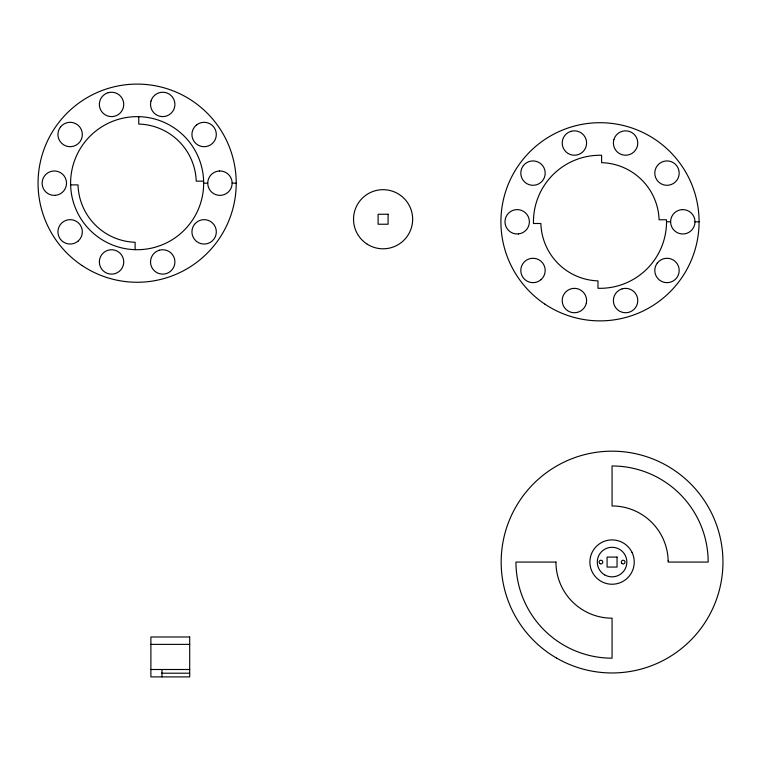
<?xml version="1.0" encoding="UTF-8"?>
<svg xmlns="http://www.w3.org/2000/svg" width="761" height="761" viewBox="0 0 761 761"><rect width="100%" height="100%" fill="white"/><g stroke="black" fill="none" stroke-linecap="round" stroke-linejoin="round"><path stroke-width="1.14" d="M203.615 181.156L196.224 181.156L196.148 179.311A59.139 59.139 0 0 0 141.004 124.167L138.749 124.072L138.749 116.671M203.663 183.173L203.52 178.825A66.53 66.53 0 0 0 141.479 116.785L137.132 116.642A66.53 66.53 0 0 0 70.602 183.173L70.744 187.529A66.53 66.53 0 0 0 132.775 249.57L137.132 249.713A66.53 66.53 0 0 0 203.663 183.173L207.743 183.173M232.134 183.173L236.214 183.173M70.63 184.885L78.031 184.885L78.117 187.044A59.139 59.139 0 0 0 133.261 242.188L135.116 242.264L135.116 249.665M666.522 221.793L666.474 219.767L659.083 219.767L659.007 217.922A59.139 59.139 0 0 0 603.863 162.778L601.609 162.683L601.609 155.282L599.991 155.254A66.53 66.53 0 0 0 533.461 221.793L533.49 223.496L540.89 223.496L540.976 225.656A59.139 59.139 0 0 0 596.12 280.799L597.975 280.876L597.975 288.276L599.991 288.324A66.53 66.53 0 0 0 666.522 221.793L670.612 221.793M694.993 221.793L699.074 221.793M150.887 644.377L189.698 644.377M150.887 669.509L189.698 669.509M161.475 673.209L189.698 673.209M161.979 669.509L161.979 676.9M555.977 562.075L555.968 563.387A56.114 56.114 0 0 0 609.704 618.132L612.063 618.16L612.063 658.179A96.105 96.105 0 0 1 515.958 562.075L555.977 562.075M668.158 560.752L668.148 562.075L708.168 562.075A96.105 96.105 0 0 0 612.063 465.97L612.063 505.989L614.412 506.008A56.114 56.114 0 0 1 668.158 560.752M151.001 101.032L150.802 101.812A12.195 12.195 0 0 0 158.573 115.891L159.334 116.138A12.195 12.195 0 0 0 173.898 109.308L174.193 108.566A12.195 12.195 0 0 0 166.868 92.956L166.107 92.709A12.195 12.195 0 0 0 151.001 101.032M123.453 264.543L123.263 265.323A12.195 12.195 0 0 1 108.157 273.646L107.396 273.399A12.195 12.195 0 0 1 100.072 257.789L100.366 257.047A12.195 12.195 0 0 1 114.93 250.217L115.691 250.464A12.195 12.195 0 0 1 123.453 264.543M613.861 139.644L613.67 140.424A12.195 12.195 0 0 0 621.433 154.502L622.194 154.749A12.195 12.195 0 0 0 636.757 147.919L637.052 147.187A12.195 12.195 0 0 0 629.728 131.567L628.967 131.32A12.195 12.195 0 0 0 613.861 139.644M586.322 303.154L586.122 303.934A12.195 12.195 0 0 1 571.016 312.257L570.255 312.02A12.195 12.195 0 0 1 562.931 296.4L563.226 295.658A12.195 12.195 0 0 1 577.789 288.828L578.55 289.075A12.195 12.195 0 0 1 586.322 303.154M60.509 127.02L60.043 127.658A12.195 12.195 0 0 0 63.296 144.6L63.972 145.028A12.195 12.195 0 0 0 79.772 141.993L80.238 141.346A12.195 12.195 0 0 0 78.24 125.384L77.632 124.88A12.195 12.195 0 0 0 60.509 127.02M194.493 224.362L194.026 225.009A12.195 12.195 0 0 0 196.024 240.971L196.633 241.475A12.195 12.195 0 0 0 213.755 239.334L214.221 238.697A12.195 12.195 0 0 0 210.968 221.755L210.293 221.327A12.195 12.195 0 0 0 194.493 224.362M523.368 165.632L522.902 166.279A12.195 12.195 0 0 0 526.155 183.211L526.831 183.639A12.195 12.195 0 0 0 542.631 180.604L543.097 179.957A12.195 12.195 0 0 0 541.1 163.996L540.491 163.491A12.195 12.195 0 0 0 523.368 165.632M657.352 262.973L656.886 263.62A12.195 12.195 0 0 0 658.883 279.582L659.492 280.086A12.195 12.195 0 0 0 676.615 277.955L677.081 277.308A12.195 12.195 0 0 0 673.827 260.367L673.152 259.939A12.195 12.195 0 0 0 657.352 262.973M196.633 124.88L196.024 125.384A12.195 12.195 0 0 0 194.026 141.346L194.493 141.993A12.195 12.195 0 0 0 210.293 145.028L210.968 144.6A12.195 12.195 0 0 0 214.221 127.658L213.755 127.02A12.195 12.195 0 0 0 196.633 124.88M78.24 240.971L77.632 241.475A12.195 12.195 0 0 1 60.509 239.334L60.043 238.697A12.195 12.195 0 0 1 63.296 221.755L63.972 221.327A12.195 12.195 0 0 1 79.772 224.362L80.238 225.009A12.195 12.195 0 0 1 78.24 240.971M659.492 163.491L658.883 163.996A12.195 12.195 0 0 0 656.886 179.957L657.352 180.604A12.195 12.195 0 0 0 673.152 183.639L673.827 183.211A12.195 12.195 0 0 0 677.081 166.279L676.615 165.632A12.195 12.195 0 0 0 659.492 163.491M541.1 279.582L540.491 280.086A12.195 12.195 0 0 1 523.368 277.955L522.902 277.308A12.195 12.195 0 0 1 526.155 260.367L526.831 259.939A12.195 12.195 0 0 1 542.631 262.973L543.097 263.62A12.195 12.195 0 0 1 541.1 279.582M108.157 92.709L107.396 92.956A12.195 12.195 0 0 0 100.072 108.566L100.366 109.308A12.195 12.195 0 0 0 114.93 116.138L115.691 115.891A12.195 12.195 0 0 0 123.453 101.812L123.263 101.032A12.195 12.195 0 0 0 108.157 92.709M159.334 250.217L158.573 250.464A12.195 12.195 0 0 0 150.802 264.543L151.001 265.323A12.195 12.195 0 0 0 166.107 273.646L166.868 273.399A12.195 12.195 0 0 0 174.193 257.789L173.898 257.047A12.195 12.195 0 0 0 159.334 250.217M571.016 131.32L570.255 131.567A12.195 12.195 0 0 0 562.931 147.187L563.226 147.919A12.195 12.195 0 0 0 577.789 154.749L578.55 154.502A12.195 12.195 0 0 0 586.322 140.424L586.122 139.644A12.195 12.195 0 0 0 571.016 131.32M622.194 288.828L621.433 289.075A12.195 12.195 0 0 0 613.67 303.154L613.861 303.934A12.195 12.195 0 0 0 628.967 312.257L629.728 312.02A12.195 12.195 0 0 0 637.052 296.4L636.757 295.658A12.195 12.195 0 0 0 622.194 288.828M219.539 170.987L218.74 171.035A12.195 12.195 0 0 0 207.743 182.783L207.743 183.572A12.195 12.195 0 0 0 218.74 195.32L219.539 195.368A12.195 12.195 0 0 0 232.134 183.572L232.134 182.783A12.195 12.195 0 0 0 219.539 170.987M55.524 195.32L54.725 195.368A12.195 12.195 0 0 1 42.131 183.572L42.131 182.783A12.195 12.195 0 0 1 54.725 170.987L55.524 171.035A12.195 12.195 0 0 1 66.511 182.783L66.511 183.572A12.195 12.195 0 0 1 55.524 195.32M682.398 209.598L681.599 209.656A12.195 12.195 0 0 0 670.612 221.394L670.612 222.193A12.195 12.195 0 0 0 681.599 233.931L682.398 233.979A12.195 12.195 0 0 0 694.993 222.193L694.993 221.394A12.195 12.195 0 0 0 682.398 209.598M518.384 233.931L517.585 233.979A12.195 12.195 0 0 1 504.99 222.193L504.99 221.394A12.195 12.195 0 0 1 517.585 209.598L518.384 209.656A12.195 12.195 0 0 1 529.38 221.394L529.38 222.193A12.195 12.195 0 0 1 518.384 233.931M388.081 214.25L378.103 214.25L378.103 224.229L388.081 224.229L388.081 214.25M617.047 557.081L607.069 557.081L607.069 567.059L617.047 567.059L617.047 557.081M189.698 636.986L150.887 636.986L150.887 676.9L189.698 676.9L189.698 636.986M631.953 552.267L631.269 550.983A22.174 22.174 0 0 0 593.361 550.155A22.174 22.174 0 0 0 610.132 584.163A22.174 22.174 0 0 0 632.553 553.589L631.953 552.267M544.943 304.172A99.082 99.082 0 0 0 698.864 228.271A99.082 99.082 0 0 0 556.167 132.928A99.082 99.082 0 0 0 544.943 304.172M82.083 265.56A99.082 99.082 0 0 0 236.005 189.66A99.082 99.082 0 0 0 93.308 94.316A99.082 99.082 0 0 0 82.083 265.56M367.287 244.233A29.574 29.574 0 0 0 412.633 220.433A29.574 29.574 0 0 0 369.342 193.066A29.574 29.574 0 0 0 367.287 244.233M604.672 574.869A14.782 14.782 0 0 0 626.845 562.075A14.782 14.782 0 0 0 604.672 549.271A14.782 14.782 0 0 0 604.672 574.869M622.146 563.606A1.845 1.845 0 0 0 625.019 562.189A1.845 1.845 0 0 0 622.355 560.419A1.845 1.845 0 0 0 622.146 563.606M600.029 563.673A1.845 1.845 0 0 0 602.798 562.075A1.845 1.845 0 0 0 600.029 560.477A1.845 1.845 0 0 0 600.029 563.673M556.614 658.103A110.887 110.887 0 0 0 722.95 562.075A110.887 110.887 0 0 0 556.614 466.036A110.887 110.887 0 0 0 556.614 658.103"/></g></svg>
